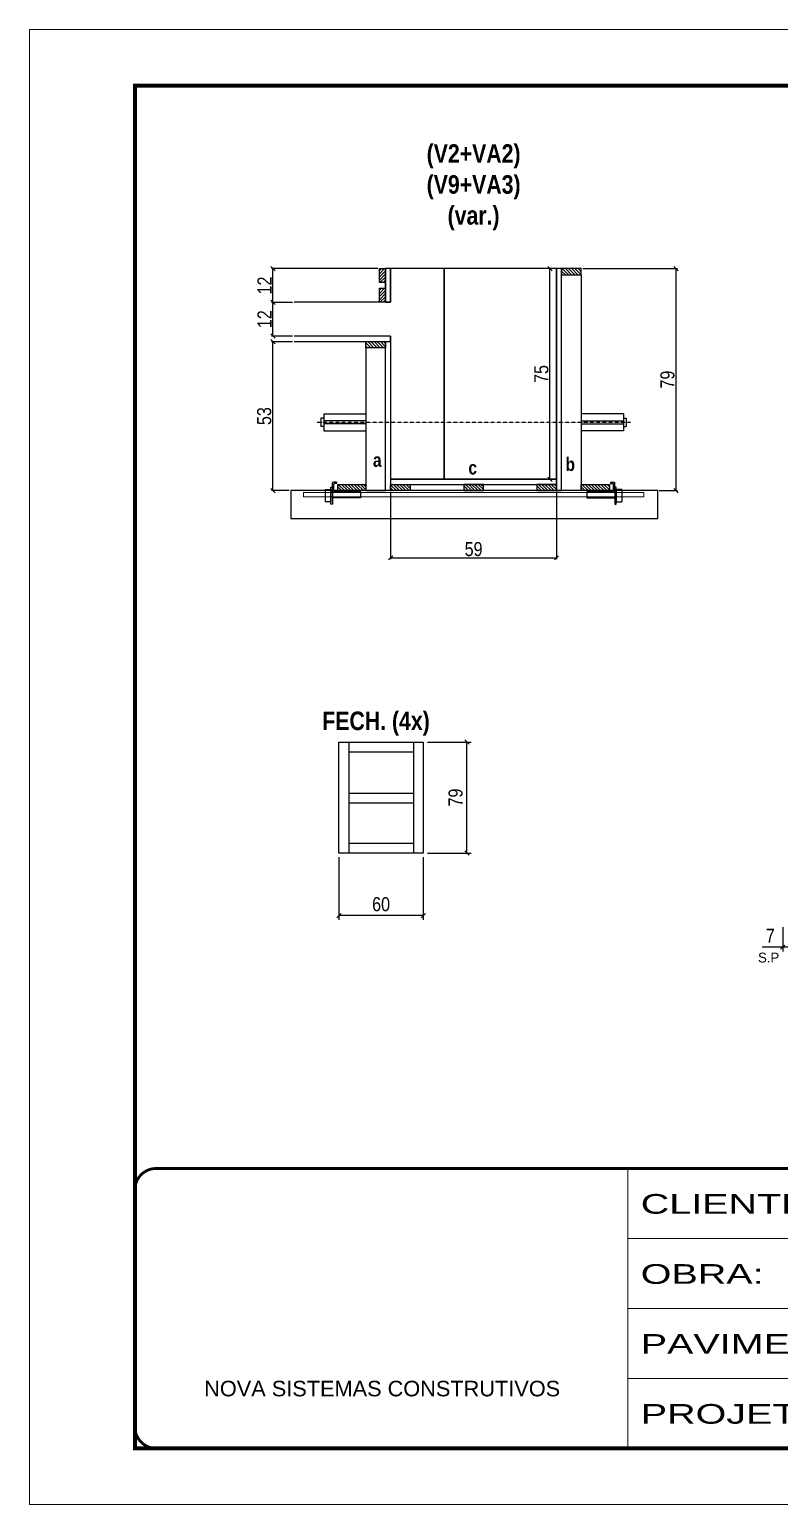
# Model space of a CAD drawing. Extents: x 3330 to 22105, y 1197 to 30204.
# Drawn here: x 16030 to 16563, y 24169 to 25219 of the extents above; entities that cross this region are included whole.
import ezdxf

# ---------------------------------------------------------------- set-up
doc = ezdxf.new("R2010")
doc.units = 0
for name, pattern in [('CONTINUO', [0]), ('DASHED', [0.75, 0.5, -0.25]), ('HIDDEN', [0.375, 0.25, -0.125])]:
    doc.linetypes.add(name, pattern=pattern)
for name, color, linetype in [('barrote', 251, 'Continuous'), ('COTA', 241, 'Continuous'), ('detalhes', 4, 'Continuous'), ('NOMENCLATURA', 7, 'Continuous'), ('Painéis', 200, 'Continuous'), ('presilha', 1, 'Continuous'), ('SARR_2.2x10', 60, 'Continuous'), ('SARR_2.2x7', 40, 'Continuous'), ('SARR_3.5x7', 81, 'Continuous'), ('TENSOR', 3, 'Continuous'), ('texto', 7, 'Continuous')]:
    doc.layers.add(name, color=color, linetype=linetype)
for name, color, linetype, lineweight in [('CONCRETO', 251, 'Continuous', 25), ('Folhas', 255, 'Continuous', 9), ('SARRAFO DE PRESSAO', 251, 'DASHED', 9), ('SCO-___-LAJ', 2, 'Continuous', 0)]:
    doc.layers.add(name, color=color, linetype=linetype, lineweight=lineweight)
doc.styles.add('ARIAL', font='arial.ttf')
doc.styles.add('COTA TECNICA', font='techl___.ttf', dxfattribs={"height": 10})
doc.styles.add('COTA TECNICA 2X', font='techl___.ttf', dxfattribs={"height": 10})
doc.styles.add('ROMAS860', font='ROMAS860.SHX')
doc.styles.add('TECNICA', font='techb___.ttf', dxfattribs={"height": 10})
doc.styles.add('Tecnologia', font='')
doc.styles.get('Tecnologia').set_extended_font_data('Forgotten Futurist')
doc.dimstyles.new('PAINEL', dxfattribs={"dimtxt": 10, "dimasz": 3, "dimexe": 3, "dimexo": 3, "dimgap": 3, "dimtad": 1, "dimdec": 1, "dimzin": 12, "dimdsep": 46, "dimtxsty": 'COTA TECNICA', "dimblk1": 'OBLIQUE', "dimblk2": 'OBLIQUE', "dimsah": 1, "dimcen": 0.9, "dimclrd": 4, "dimclre": 4, "dimclrt": 240, "dimadec": 1, "dimazin": 3, "dimtfac": 1, "dimtdec": 1, "dimtmove": 0, "dimatfit": 3, "dimfxl": 1, "dimtolj": 1, "dimtzin": 12, "dimarcsym": 0})
doc.dimstyles.new('SECAO', dxfattribs={"dimscale": 0.333333, "dimtxt": 5, "dimasz": 9, "dimexe": 3, "dimexo": 3, "dimgap": 3, "dimtad": 1, "dimdec": 1, "dimlfac": 0.5, "dimzin": 12, "dimdsep": 46, "dimtxsty": 'COTA TECNICA 2X', "dimblk1": 'OBLIQUE', "dimblk2": 'OBLIQUE', "dimsah": 1, "dimcen": 0.9, "dimclrd": 4, "dimclre": 4, "dimclrt": 240, "dimadec": 1, "dimazin": 3, "dimtfac": 1, "dimtdec": 1, "dimtmove": 0, "dimatfit": 3, "dimfxl": 1, "dimtolj": 1, "dimtzin": 12, "dimarcsym": 0})
pattern_1 = [(135, (49521.9426, -98621.547), (-1.122532015, -1.122532015), [])]

# ---------------------------------------------------------------- blocks, each defined once
blk = doc.blocks.new('9999999999')
at = {"color": 30, "linetype": 'CONTINUO'}
for p, q in [((98564.6, 34230.2), (98564.6, 34429.4)), ((98564.6, 34379.6), (99584, 34379.6)), ((98564.6, 34329.8), (99488, 34329.8)), ((98564.6, 34280), (99488, 34280))]:
    blk.add_line(p, q, dxfattribs=at)
at = {"color": 30, "linetype": 'CONTINUO', "const_width": 2}
blk.add_lwpolyline([(99584, 34230.2), (99584, 34414.4, 0.414214), (99569, 34429.4), (98229, 34429.4, 0.414214), (98214, 34414.4), (98214, 34245.2, 0.414214), (98229, 34230.2), (99584, 34230.2)], format="xyb", dxfattribs=at)
at = {"layer": 'Folhas'}
blk.add_lwpolyline([(98139, 34190.2), (99624, 34190.2), (99624, 35240.2), (98139, 35240.2)], close=True, dxfattribs=at)
at = {"layer": 'Folhas', "color": 30, "const_width": 3}
blk.add_lwpolyline([(98214, 34230.2), (99584, 34230.2), (99584, 35200.2), (98214, 35200.2)], close=True, dxfattribs=at)
at = {"color": 7, "linetype": 'Continuous', "ltscale": 5, "style": 'ARIAL'}
blk.add_text('NOVA SISTEMAS CONSTRUTIVOS', height=11.059, dxfattribs=at).set_placement((98263.2, 34267.2))
at = {"layer": 'Folhas', "color": 7, "style": 'Tecnologia', "width": 1.5}
for s, p in [('CLIENTE:', (98573.7, 34397.2)), ('OBRA:', (98573.7, 34347.3)), ('PAVIMENTO:', (98573.7, 34297.5)), ('PROJETO:', (98573.7, 34247.7))]:
    blk.add_text(s, height=14, dxfattribs=at).set_placement(p)
blk = doc.blocks.new('PRESILHA METÁLICA 1')
at = {"layer": 'presilha'}
for p, q in [((7.5, 10.6), (7.5, 19.9)), ((12, 21), (8.6, 21)), ((9, 11.6), (9, 18.9)), ((12, 19.5), (9.6, 19.5)), ((12, 21), (12, 19.5)), ((0, 13), (6, 13)), ((0, 13), (0, 0)), ((6, 0), (0, 0)), ((6, 15.5), (7.5, 15.5)), ((6, -2.5), (6, 15.5)), ((6, 13), (6, 0)), ((7.5, 15.5), (7.5, -2.5)), ((37.5, 4.1), (7.5, 4.1)), ((37.5, 11), (9.6, 11)), ((37.5, 11), (37.5, 4.1)), ((7.5, -2.5), (6, -2.5))]:
    blk.add_line(p, q, dxfattribs=at)
for centre, radius, start, end in [((8.6, 19.9), 1.14, 90, 180), ((9.6, 18.9), 0.57, 90, 180), ((9.6, 11.6), 0.57, 180, 270)]:
    blk.add_arc(centre, radius, start, end, dxfattribs=at)
blk = doc.blocks.new('_Oblique')
at = {"color": 0, "linetype": 'ByBlock', "lineweight": -2}
blk.add_line((-0.5, -0.5), (0.5, 0.5), dxfattribs=at)
blk = doc.blocks.new('*D2054')
at = {"layer": 'COTA', "color": 4, "lineweight": -2, "transparency": 16777216}
for p, q in [((16423, 25048.6), (16490.4, 25048.6)), ((16489.4, 24890.6), (16489.4, 25048.6)), ((16477.4, 24890.6), (16490.4, 24890.6))]:
    blk.add_line(p, q, dxfattribs=at)
at = {"layer": 'Defpoints', "color": 0, "transparency": 16777216}
for p in [(16422, 25048.6), (16489.4, 25048.6), (16476.4, 24890.6)]:
    blk.add_point(p, dxfattribs=at)
at = {"layer": 'COTA', "color": 4, "lineweight": -2, "transparency": 16777216, "xscale": 3, "yscale": 3, "zscale": 3}
for p, rotation in [((16489.4, 25048.6), 90), ((16489.4, 24890.6), 270)]:
    blk.add_blockref('_Oblique', p, dxfattribs=dict(at, rotation=rotation))
at = {"layer": 'COTA', "color": 240, "transparency": 16777216, "insert": (16483.3, 24969.6), "char_height": 10, "attachment_point": 5, "rotation": 90, "style": 'COTA TECNICA 2X'}
blk.add_mtext('\\A1;79', dxfattribs=at)
blk = doc.blocks.new('*D2055')
at = {"layer": 'COTA', "color": 4, "lineweight": -2, "transparency": 16777216}
for p, q in [((16403.4, 25048.6), (16398.7, 25048.6)), ((16399.7, 24898.6), (16399.7, 25048.6)), ((16403.4, 24898.6), (16398.7, 24898.6))]:
    blk.add_line(p, q, dxfattribs=at)
at = {"layer": 'Defpoints', "color": 0, "transparency": 16777216}
for p in [(16399.7, 25048.6), (16404.4, 25048.6), (16404.4, 24898.6)]:
    blk.add_point(p, dxfattribs=at)
at = {"layer": 'COTA', "color": 4, "lineweight": -2, "transparency": 16777216, "xscale": 3, "yscale": 3, "zscale": 3}
for p, rotation in [((16399.7, 25048.6), 90), ((16399.7, 24898.6), 270)]:
    blk.add_blockref('_Oblique', p, dxfattribs=dict(at, rotation=rotation))
at = {"layer": 'COTA', "color": 240, "transparency": 16777216, "insert": (16393.6, 24973.6), "char_height": 10, "attachment_point": 5, "rotation": 90, "style": 'COTA TECNICA 2X'}
blk.add_mtext('\\A1;75', dxfattribs=at)
blk = doc.blocks.new('*D2056')
at = {"layer": 'COTA', "color": 4, "lineweight": -2, "transparency": 16777216}
for p, q in [((16216.7, 24996.6), (16201.7, 24996.6)), ((16202.7, 24890.6), (16202.7, 24996.6)), ((16214.3, 24890.6), (16201.7, 24890.6))]:
    blk.add_line(p, q, dxfattribs=at)
at = {"layer": 'Defpoints', "color": 0, "transparency": 16777216}
for p in [(16202.7, 24996.6), (16217.7, 24996.6), (16215.3, 24890.6)]:
    blk.add_point(p, dxfattribs=at)
at = {"layer": 'COTA', "color": 4, "lineweight": -2, "transparency": 16777216, "xscale": 3, "yscale": 3, "zscale": 3}
for p, rotation in [((16202.7, 24996.6), 90), ((16202.7, 24890.6), 270)]:
    blk.add_blockref('_Oblique', p, dxfattribs=dict(at, rotation=rotation))
at = {"layer": 'COTA', "color": 240, "transparency": 16777216, "insert": (16196.5, 24943.6), "char_height": 10, "attachment_point": 5, "rotation": 90, "style": 'COTA TECNICA 2X'}
blk.add_mtext('\\A1;53', dxfattribs=at)
blk = doc.blocks.new('*D2057')
at = {"layer": 'COTA', "color": 4, "lineweight": -2, "transparency": 16777216}
for p, q in [((16216.7, 25024.6), (16201.7, 25024.6)), ((16202.7, 25000.6), (16202.7, 25024.6)), ((16216.7, 25000.6), (16201.7, 25000.6))]:
    blk.add_line(p, q, dxfattribs=at)
at = {"layer": 'Defpoints', "color": 0, "transparency": 16777216}
for p in [(16202.7, 25024.6), (16217.7, 25024.6), (16217.7, 25000.6)]:
    blk.add_point(p, dxfattribs=at)
at = {"layer": 'COTA', "color": 4, "lineweight": -2, "transparency": 16777216, "xscale": 3, "yscale": 3, "zscale": 3}
for p, rotation in [((16202.7, 25024.6), 90), ((16202.7, 25000.6), 270)]:
    blk.add_blockref('_Oblique', p, dxfattribs=dict(at, rotation=rotation))
at = {"layer": 'COTA', "color": 240, "transparency": 16777216, "insert": (16196.7, 25012.6), "char_height": 10, "attachment_point": 5, "rotation": 90, "style": 'COTA TECNICA 2X'}
blk.add_mtext('\\A1;12', dxfattribs=at)
blk = doc.blocks.new('*D2058')
at = {"layer": 'COTA', "color": 4, "lineweight": -2, "transparency": 16777216}
for p, q in [((16277.4, 25048.6), (16201.7, 25048.6)), ((16202.7, 25024.6), (16202.7, 25048.6)), ((16216.7, 25024.6), (16201.7, 25024.6))]:
    blk.add_line(p, q, dxfattribs=at)
at = {"layer": 'Defpoints', "color": 0, "transparency": 16777216}
for p in [(16202.7, 25048.6), (16278.4, 25048.6), (16217.7, 25024.6)]:
    blk.add_point(p, dxfattribs=at)
at = {"layer": 'COTA', "color": 4, "lineweight": -2, "transparency": 16777216, "xscale": 3, "yscale": 3, "zscale": 3}
for p, rotation in [((16202.7, 25048.6), 90), ((16202.7, 25024.6), 270)]:
    blk.add_blockref('_Oblique', p, dxfattribs=dict(at, rotation=rotation))
at = {"layer": 'COTA', "color": 240, "transparency": 16777216, "insert": (16196.7, 25036.6), "char_height": 10, "attachment_point": 5, "rotation": 90, "style": 'COTA TECNICA 2X'}
blk.add_mtext('\\A1;12', dxfattribs=at)
blk = doc.blocks.new('*D2059')
at = {"layer": 'COTA', "color": 4, "lineweight": -2, "transparency": 16777216}
for p, q in [((16286.4, 24889.6), (16286.4, 24841.7)), ((16404.4, 24889.6), (16404.4, 24841.7)), ((16286.4, 24842.7), (16404.4, 24842.7))]:
    blk.add_line(p, q, dxfattribs=at)
at = {"layer": 'Defpoints', "color": 0, "transparency": 16777216}
for p in [(16286.4, 24890.6), (16404.4, 24890.6), (16404.4, 24842.7)]:
    blk.add_point(p, dxfattribs=at)
at = {"layer": 'COTA', "color": 4, "lineweight": -2, "transparency": 16777216, "xscale": 3, "yscale": 3, "zscale": 3, "rotation": 180}
blk.add_blockref('_Oblique', (16286.4, 24842.7), dxfattribs=at)
at = {"layer": 'COTA', "color": 4, "lineweight": -2, "transparency": 16777216, "xscale": 3, "yscale": 3, "zscale": 3}
blk.add_blockref('_Oblique', (16404.4, 24842.7), dxfattribs=at)
at = {"layer": 'COTA', "color": 240, "transparency": 16777216, "insert": (16345.4, 24848.9), "char_height": 10, "attachment_point": 5, "style": 'COTA TECNICA 2X'}
blk.add_mtext('\\A1;59', dxfattribs=at)
blk = doc.blocks.new('*D2092')
at = {"layer": 'COTA', "color": 4, "linetype": 'ByBlock', "lineweight": -2, "transparency": 16777216}
for p, q in [((16565.3, 24579.8), (16565.3, 24562.6)), ((16572.3, 24579.8), (16572.3, 24562.6)), ((16565.3, 24565.6), (16550.6, 24565.6)), ((16572.3, 24565.6), (16565.3, 24565.6))]:
    blk.add_line(p, q, dxfattribs=at)
at = {"layer": 'Defpoints', "color": 0, "linetype": 'ByBlock', "transparency": 16777216}
for p in [(16565.3, 24582.8), (16572.3, 24582.8), (16565.3, 24565.6)]:
    blk.add_point(p, dxfattribs=at)
at = {"layer": 'COTA', "color": 4, "linetype": 'ByBlock', "lineweight": -2, "transparency": 16777216, "xscale": 3, "yscale": 3, "zscale": 3, "rotation": 180}
blk.add_blockref('_Oblique', (16565.3, 24565.6), dxfattribs=at)
at = {"layer": 'COTA', "color": 4, "linetype": 'ByBlock', "lineweight": -2, "transparency": 16777216, "xscale": 3, "yscale": 3, "zscale": 3}
blk.add_blockref('_Oblique', (16572.3, 24565.6), dxfattribs=at)
at = {"layer": 'COTA', "color": 240, "linetype": 'ByBlock', "transparency": 16777216, "insert": (16556.4, 24573.7), "char_height": 10, "attachment_point": 5, "style": 'COTA TECNICA'}
blk.add_mtext('\\A1;7', dxfattribs=at)
blk = doc.blocks.new('*D2095')
at = {"layer": 'COTA', "color": 4, "linetype": 'ByBlock', "lineweight": -2, "transparency": 16777216}
for p, q in [((16312.6, 24711.6), (16343.7, 24711.6)), ((16340.7, 24632.6), (16340.7, 24711.6)), ((16312.6, 24632.6), (16343.7, 24632.6))]:
    blk.add_line(p, q, dxfattribs=at)
at = {"layer": 'Defpoints', "color": 0, "linetype": 'ByBlock', "transparency": 16777216}
for p in [(16309.6, 24711.6), (16340.7, 24711.6), (16309.6, 24632.6)]:
    blk.add_point(p, dxfattribs=at)
at = {"layer": 'COTA', "color": 4, "linetype": 'ByBlock', "lineweight": -2, "transparency": 16777216, "xscale": 3, "yscale": 3, "zscale": 3}
for p, rotation in [((16340.7, 24711.6), 90), ((16340.7, 24632.6), 270)]:
    blk.add_blockref('_Oblique', p, dxfattribs=dict(at, rotation=rotation))
at = {"layer": 'COTA', "color": 240, "linetype": 'ByBlock', "transparency": 16777216, "insert": (16332.6, 24672.1), "char_height": 10, "attachment_point": 5, "rotation": 90, "style": 'COTA TECNICA'}
blk.add_mtext('\\A1;79', dxfattribs=at)
blk = doc.blocks.new('*D2096')
at = {"layer": 'COTA', "color": 4, "linetype": 'ByBlock', "lineweight": -2, "transparency": 16777216}
for p, q in [((16249.6, 24629.6), (16249.6, 24585)), ((16309.6, 24629.6), (16309.6, 24585)), ((16309.6, 24588), (16249.6, 24588))]:
    blk.add_line(p, q, dxfattribs=at)
at = {"layer": 'Defpoints', "color": 0, "linetype": 'ByBlock', "transparency": 16777216}
for p in [(16249.6, 24632.6), (16309.6, 24632.6), (16249.6, 24588)]:
    blk.add_point(p, dxfattribs=at)
at = {"layer": 'COTA', "color": 4, "linetype": 'ByBlock', "lineweight": -2, "transparency": 16777216, "xscale": 3, "yscale": 3, "zscale": 3, "rotation": 180}
blk.add_blockref('_Oblique', (16249.6, 24588), dxfattribs=at)
at = {"layer": 'COTA', "color": 4, "linetype": 'ByBlock', "lineweight": -2, "transparency": 16777216, "xscale": 3, "yscale": 3, "zscale": 3}
blk.add_blockref('_Oblique', (16309.6, 24588), dxfattribs=at)
at = {"layer": 'COTA', "color": 240, "linetype": 'ByBlock', "transparency": 16777216, "insert": (16279.6, 24596.1), "char_height": 10, "attachment_point": 5, "style": 'COTA TECNICA'}
blk.add_mtext('\\A1;60', dxfattribs=at)

msp = doc.modelspace()

# ---------------------------------------------------------------- hatches: boundary and pattern name
at = {"layer": 'SARR_2.2x10'}
h = msp.add_hatch(dxfattribs=at)
h.set_pattern_fill('ANSI31', color=256, scale=0.5, angle=90)
h.set_pattern_definition([(135, (49442.3426, -98621.547), (-1.122532015, -1.122532015), [])])
h.paths.add_polyline_path([(16248.8, 24895.02), (16248.8, 24890.62), (16268.8, 24890.62), (16268.8, 24895.02)])
h = msp.add_hatch(dxfattribs=at)
h.set_pattern_fill('ANSI31', color=256, scale=0.5, angle=90)
h.set_pattern_definition([(135, (49615.5426, -98621.547), (-1.122532015, -1.122532015), [])])
h.paths.add_polyline_path([(16422, 24895.02), (16422, 24890.62), (16442, 24890.62), (16442, 24895.02)])
at = {"layer": 'SARR_2.2x7'}
h = msp.add_hatch(dxfattribs=at)
h.set_pattern_fill('ANSI31', color=256, scale=0.5, angle=180)
h.set_pattern_definition([(225, (139794.9736, 58202.1614), (1.122532015, -1.122532015), [])])
h.paths.add_polyline_path([(16278.4, 25038.62), (16282.8, 25038.62), (16282.8, 25048.62), (16278.4, 25048.62)])
h = msp.add_hatch(dxfattribs=at)
h.set_pattern_fill('ANSI31', color=256, scale=0.5, angle=90)
h.set_pattern_definition([(135, (49516.3426, -98467.947), (-1.122532015, -1.122532015), [])])
h.paths.add_polyline_path([(16408, 25048.62), (16408, 25044.22), (16422, 25044.22), (16422, 25048.62)])
h = msp.add_hatch(dxfattribs=at)
h.set_pattern_fill('ANSI31', color=256, scale=0.5, angle=180)
h.set_pattern_definition([(225, (139794.9736, 58188.1614), (1.122532015, -1.122532015), [])])
h.paths.add_polyline_path([(16278.4, 25024.62), (16282.8, 25024.62), (16282.8, 25034.62), (16278.4, 25034.62)])
h = msp.add_hatch(dxfattribs=at)
h.set_pattern_fill('ANSI31', color=256, scale=0.5, angle=90)
h.set_pattern_definition([(135, (49436.3426, -98519.947), (-1.122532015, -1.122532015), [])])
h.paths.add_polyline_path([(16282.8, 24996.62), (16282.8, 24992.22), (16268.8, 24992.22), (16268.8, 24996.62)])
h = msp.add_hatch(dxfattribs=at)
h.set_pattern_fill('ANSI31', color=256, scale=0.5, angle=90)
h.set_pattern_definition(pattern_1)
h.paths.add_polyline_path([(16300.4, 24890.62), (16300.4, 24895.02), (16286.4, 24895.02), (16286.4, 24890.62)])
h = msp.add_hatch(dxfattribs=at)
h.set_pattern_fill('ANSI31', color=256, scale=0.5, angle=90)
h.set_pattern_definition([(135, (49469.9426, -98621.547), (-1.122532015, -1.122532015), [])])
h.paths.add_polyline_path([(16338.4, 24890.62), (16338.4, 24895.02), (16352.4, 24895.02), (16352.4, 24890.62)])
h = msp.add_hatch(dxfattribs=at)
h.set_pattern_fill('ANSI31', color=256, scale=0.5, angle=90)
h.set_pattern_definition(pattern_1)
h.paths.add_polyline_path([(16390.4, 24890.62), (16390.4, 24895.02), (16404.4, 24895.02), (16404.4, 24890.62)])

# ---------------------------------------------------------------- linework, layer by layer
at = {"ltscale": 3}
for p, q in [((16236.8, 24942.19), (16236.8, 24936.19)), ((16238.8, 24942.19), (16236.8, 24942.19)), ((16238.8, 24945.19), (16238.8, 24933.19)), ((16238.8, 24945.19), (16268.8, 24945.19)), ((16268.8, 24940.19), (16238.8, 24940.19)), ((16268.8, 24938.19), (16238.8, 24938.19)), ((16452, 24945.19), (16422, 24945.19)), ((16422, 24940.19), (16452, 24940.19)), ((16422, 24938.19), (16452, 24938.19)), ((16452, 24945.19), (16452, 24933.19)), ((16452, 24942.19), (16454, 24942.19)), ((16454, 24942.19), (16454, 24936.19)), ((16238.8, 24936.19), (16236.8, 24936.19)), ((16238.8, 24933.19), (16268.8, 24933.19)), ((16452, 24933.19), (16422, 24933.19)), ((16452, 24936.19), (16454, 24936.19))]:
    msp.add_line(p, q, dxfattribs=at)
at = {"layer": 'barrote'}
msp.add_lwpolyline([(16215.35, 24870.62), (16476.38, 24870.62), (16476.38, 24890.62), (16215.35, 24890.62)], close=True, dxfattribs=at)
at = {"layer": 'CONCRETO', "linetype": 'Continuous'}
for p, q in [((16282.8, 25024.62), (16282.8, 25048.62)), ((16404.4, 25048.62), (16286.4, 25048.62)), ((16286.4, 25048.62), (16286.4, 25024.62)), ((16324.4, 25048.62), (16324.4, 24898.62)), ((16324.4, 24898.62), (16324.4, 25048.62)), ((16404.4, 24898.62), (16404.4, 25048.62)), ((16286.4, 25024.62), (16217.71, 25024.62)), ((16286.4, 25000.62), (16286.4, 24898.62)), ((16286.4, 24898.62), (16404.4, 24898.62)), ((16324.4, 24898.62), (16404.4, 24898.62))]:
    msp.add_line(p, q, dxfattribs=at)
at = {"layer": 'Painéis', "linetype": 'Continuous'}
for points in [[(16286.4, 25024.62), (16286.4, 25048.62), (16282.8, 25048.62), (16282.8, 25024.62)], [(16408, 24890.62), (16408, 25048.62), (16404.4, 25048.62), (16404.4, 24890.62)], [(16404.4, 24898.62), (16286.4, 24898.62), (16286.4, 24895.02), (16404.4, 24895.02)], [(16309.62, 24632.59), (16249.62, 24632.59), (16249.62, 24711.59), (16309.62, 24711.59)]]:
    msp.add_lwpolyline(points, close=True, dxfattribs=at)
msp.add_lwpolyline([(16217.71, 24996.62), (16286.4, 24996.62), (16286.4, 25000.62), (16217.71, 25000.62)], dxfattribs=at)
at = {"layer": 'Painéis', "linetype": 'Continuous', "elevation": 0}
msp.add_lwpolyline([(16282.8, 24890.62), (16282.8, 24996.62), (16286.4, 24996.62), (16286.4, 24890.62)], close=True, dxfattribs=at)
at = {"layer": 'SARR_2.2x10', "elevation": 0}
msp.add_lwpolyline([(16248.8, 24895.02), (16268.8, 24895.02), (16268.8, 24890.62), (16248.8, 24890.62)], close=True, dxfattribs=at)
at = {"layer": 'SARR_2.2x10'}
msp.add_lwpolyline([(16422, 24895.02), (16442, 24895.02), (16442, 24890.62), (16422, 24890.62)], close=True, dxfattribs=at)
at = {"layer": 'SARR_2.2x7', "linetype": 'Continuous'}
for p, q in [((16256.62, 24711.59), (16256.62, 24632.59)), ((16302.62, 24711.59), (16302.62, 24632.59)), ((16256.62, 24704.59), (16302.62, 24704.59)), ((16256.62, 24675.22), (16302.62, 24675.22)), ((16256.62, 24668.22), (16302.62, 24668.22)), ((16256.62, 24639.59), (16302.62, 24639.59))]:
    msp.add_line(p, q, dxfattribs=at)
at = {"layer": 'SARR_2.2x7'}
for points in [[(16278.4, 25038.62), (16278.4, 25048.62), (16282.8, 25048.62), (16282.8, 25038.62)], [(16278.4, 25024.62), (16278.4, 25034.62), (16282.8, 25034.62), (16282.8, 25024.62)], [(16268.8, 24996.62), (16282.8, 24996.62), (16282.8, 24992.22), (16268.8, 24992.22)], [(16286.4, 24895.02), (16300.4, 24895.02), (16300.4, 24890.62), (16286.4, 24890.62)], [(16352.4, 24895.02), (16338.4, 24895.02), (16338.4, 24890.62), (16352.4, 24890.62)], [(16404.4, 24895.02), (16390.4, 24895.02), (16390.4, 24890.62), (16404.4, 24890.62)]]:
    msp.add_lwpolyline(points, close=True, dxfattribs=at)
at = {"layer": 'SARR_2.2x7', "elevation": 0}
msp.add_lwpolyline([(16422, 25048.62), (16408, 25048.62), (16408, 25044.22), (16422, 25044.22)], close=True, dxfattribs=at)
at = {"layer": 'SARR_3.5x7'}
msp.add_lwpolyline([(16408, 25044.22), (16422, 25044.22), (16422, 24890.62), (16408, 24890.62)], close=True, dxfattribs=at)
at = {"layer": 'SARR_3.5x7', "elevation": 0}
msp.add_lwpolyline([(16282.8, 24992.22), (16268.8, 24992.22), (16268.8, 24890.62), (16282.8, 24890.62)], close=True, dxfattribs=at)
at = {"layer": 'SCO-___-LAJ', "color": 1}
msp.add_lwpolyline([(16224.35, 24889.29), (16466.46, 24889.29), (16466.46, 24886.09), (16224.35, 24886.09)], close=True, dxfattribs=at)
at = {"layer": 'TENSOR', "linetype": 'HIDDEN', "ltscale": 0.5}
msp.add_line((16233.8, 24939.19), (16457, 24939.19), dxfattribs=at)

# ---------------------------------------------------------------- block references
at = {"layer": 'presilha', "yscale": 0.6666666666666666, "zscale": 0.6666666666666666}
for p, xscale in [((16239.94, 24882.66), 0.6666666666666666), ((16450.87, 24882.66), -0.6666666666666666)]:
    msp.add_blockref('PRESILHA METÁLICA 1', p, dxfattribs=dict(at, xscale=xscale))
at = {"layer": 'SARRAFO DE PRESSAO', "color": 6, "linetype": 'ByBlock'}
msp.add_blockref('9999999999', (-82109.42, -10021.38), dxfattribs=at)

# ---------------------------------------------------------------- texts
at = {"layer": 'detalhes', "style": 'TECNICA'}
for s, p in [('a', (16273.83, 24907.52)), ('c', (16341.73, 24902.09)), ('b', (16410.79, 24904.54))]:
    msp.add_text(s, height=9.6, dxfattribs=at).set_placement(p)
at = {"layer": 'NOMENCLATURA', "style": 'TECNICA'}
msp.add_text('FECH. (4x)', height=13.2, dxfattribs=at).set_placement((16237.79, 24720.11))
at = {"layer": 'NOMENCLATURA', "insert": (16345.4, 25137.14), "char_height": 13.2, "attachment_point": 2, "style": 'TECNICA'}
msp.add_mtext_dynamic_manual_height_columns('(V2+VA2)\\P(V9+VA3)\\P(var.)', width=300.2766, gutter_width=1, heights=[0], dxfattribs=at)
at = {"layer": 'texto', "color": 4, "insert": (16555.27, 24558.14), "char_height": 7, "attachment_point": 5, "style": 'ROMAS860'}
msp.add_mtext('S.P', dxfattribs=at)

# ---------------------------------------------------------------- dimensions: what is measured, and where the dimension line sits
at = {"layer": 'COTA'}
for base, p1, p2, picture, middle in [((16202.73, 25048.62), (16217.71, 25024.62), (16278.4, 25048.62), '*D2058', (16196.67, 25036.62)), ((16399.69, 25048.62), (16404.4, 24898.62), (16404.4, 25048.62), '*D2055', (16393.58, 24973.62)), ((16489.43, 25048.62), (16476.38, 24890.62), (16422, 25048.62), '*D2054', (16483.33, 24969.62)), ((16202.73, 25024.62), (16217.71, 25000.62), (16217.71, 25024.62), '*D2057', (16196.67, 25012.62)), ((16202.73, 24996.62), (16215.35, 24890.62), (16217.71, 24996.62), '*D2056', (16196.51, 24943.62))]:
    dim = msp.add_linear_dim(base=base, p1=p1, p2=p2, angle=90, dimstyle='SECAO', dxfattribs=at)
    dim.commit()
    dim.dimension.update_dxf_attribs({"geometry": picture, "text_midpoint": middle})
dim = msp.add_linear_dim(base=(16404.4, 24842.73), p1=(16286.4, 24890.62), p2=(16404.4, 24890.62), dimstyle='SECAO', dxfattribs=at)
dim.commit()
dim.dimension.update_dxf_attribs({"geometry": '*D2059', "text_midpoint": (16345.4, 24848.87)})
at = {"layer": 'COTA', "linetype": 'ByBlock'}
dim = msp.add_linear_dim(base=(16340.74, 24711.59), p1=(16309.62, 24632.59), p2=(16309.62, 24711.59), angle=90, dimstyle='PAINEL', dxfattribs=at)
dim.commit()
dim.dimension.update_dxf_attribs({"geometry": '*D2095', "text_midpoint": (16332.64, 24672.09)})
for base, p1, p2, picture, middle in [((16249.62, 24588), (16309.62, 24632.59), (16249.62, 24632.59), '*D2096', (16279.62, 24596.11)), ((16565.31, 24565.64), (16572.31, 24582.78), (16565.31, 24582.78), '*D2092', (16556.45, 24573.71))]:
    dim = msp.add_linear_dim(base=base, p1=p1, p2=p2, dimstyle='PAINEL', dxfattribs=at)
    dim.commit()
    dim.dimension.update_dxf_attribs({"geometry": picture, "text_midpoint": middle})

doc.saveas('drawing.dxf')
